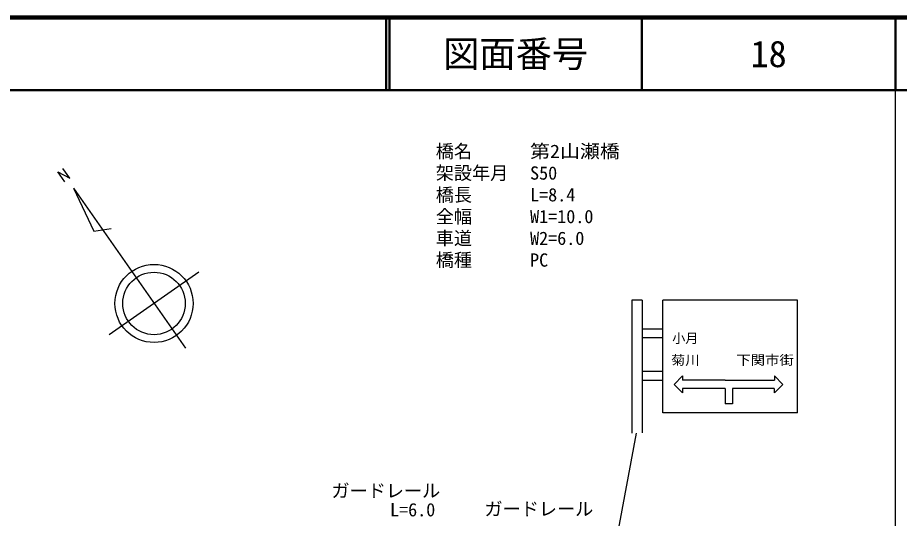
# Model space of a CAD drawing. Units: millimetres, scale not verified. Extents: x 40000 to 680000, y 20000 to 380000.
# Drawn here: x 457960 to 579523, y 310936 to 380000 of the extents above; entities that cross this region are included whole.
import ezdxf
from ezdxf.enums import TextEntityAlignment as Align

# ---------------------------------------------------------------- set-up
doc = ezdxf.new("R2010")
doc.units = ezdxf.units.MM
doc.header["$LTSCALE"] = 1000
for name, color, linetype, lineweight in [('M-BMK-SRVR', 3, 'Continuous', 25), ('M-STR-HTXT', 7, 'Continuous', 13), ('M-STR-STRC', 7, 'Continuous', 25), ('M-TTL', 2, 'Continuous', 140), ('M-TTL-BAND', 7, 'Continuous', 25), ('M-TTL-LINE', 7, 'Continuous', 50)]:
    doc.layers.add(name, color=color, linetype=linetype, lineweight=lineweight)
doc.layers.add('M-TTL-TXT', color=7, linetype='Continuous')
doc.styles.add('ＭＳ ゴシック', font='')
doc.styles.get('ＭＳ ゴシック').set_extended_font_data('MS Gothic')

msp = doc.modelspace()

# ---------------------------------------------------------------- linework, layer by layer
at = {"layer": 'M-BMK-SRVR'}
for p, q in [((464464, 357354), (463511, 358717)), ((463511, 358717), (465174, 357844)), ((465174, 357844), (464210, 359207)), ((465652, 356474), (468472, 350559)), ((465652, 356474), (481082, 334398)), ((468472, 350559), (470856, 350910)), ((482943, 344900), (470581, 336259))]:
    msp.add_line(p, q, dxfattribs=at)
for radius in [5387, 4309]:
    msp.add_circle((476762, 340580), radius, dxfattribs=at)
at = {"layer": 'M-STR-STRC'}
for p, q in [((542640, 341047), (542640, 322672)), ((544044, 341047), (542640, 341047)), ((544044, 341047), (544044, 322750)), ((546905, 325490), (546905, 341047)), ((565481, 341047), (546905, 341047)), ((565481, 325490), (565481, 341047)), ((546905, 337030), (544044, 337030)), ((544044, 335860), (546905, 335860)), ((546905, 331180), (544044, 331180)), ((544044, 330010), (546905, 330010)), ((548467, 329408), (549637, 330578)), ((549637, 330578), (549637, 330001)), ((555505, 330001), (549637, 330001)), ((555505, 330001), (562292, 330001)), ((562292, 330586), (562292, 330001)), ((563462, 329416), (562292, 330586)), ((549637, 328238), (548467, 329408)), ((555505, 328831), (549637, 328831)), ((549637, 328831), (549637, 328238)), ((555508, 328831), (555505, 326720)), ((556500, 328831), (556497, 326720)), ((562260, 328831), (556500, 328831)), ((562260, 328831), (562260, 328246)), ((562292, 328246), (563462, 329416)), ((556497, 326720), (555505, 326720)), ((565481, 325490), (546905, 325490)), ((531258, 258371), (543294, 322672))]:
    msp.add_line(p, q, dxfattribs=at)
at = {"layer": 'M-TTL'}
msp.add_line((680000, 380000), (40000, 380000), dxfattribs=at)
at = {"layer": 'M-TTL-BAND'}
msp.add_line((579000, 20000), (579000, 370000), dxfattribs=at)
at = {"layer": 'M-TTL-LINE'}
for p, q in [((508747, 380000), (508747, 370000)), ((509247, 380000), (509247, 370000)), ((543997, 380000), (543997, 370000)), ((579000, 380000), (579000, 370000)), ((40000, 370000), (680000, 370000))]:
    msp.add_line(p, q, dxfattribs=at)

# ---------------------------------------------------------------- texts
at = {"layer": 'M-STR-HTXT', "style": 'ＭＳ ゴシック'}
for s, p in [('橋名', (515609, 361569)), ('架設年月', (515609, 358569)), ('S50', (528609, 358569)), ('橋長', (515609, 355569)), ('L=8.4', (528609, 355569)), ('全幅', (515609, 352569)), ('W1=10.0', (528609, 352569)), ('車道', (515609, 349569)), ('W2=6.0', (528609, 349569)), ('橋種', (515609, 346569)), ('PC', (528609, 346569))]:
    msp.add_text(s, height=1833, dxfattribs=at).set_placement(p, align=Align.MIDDLE_LEFT)
at = {"layer": 'M-STR-HTXT', "style": 'ＭＳ ゴシック', "width": 1.1}
msp.add_text('第2山瀬橋', height=1833, dxfattribs=at).set_placement((528609, 361569), align=Align.MIDDLE_LEFT)
at = {"layer": 'M-STR-HTXT', "style": 'ＭＳ ゴシック'}
for p in [(508724, 314755), (529824, 312237)]:
    msp.add_text('ガードレール', height=1833, dxfattribs=at).set_placement(p, align=Align.MIDDLE_CENTER)
msp.add_text('L=6.0', height=1833, dxfattribs=at).set_placement((512420, 310665), align=Align.BOTTOM_CENTER)
at = {"layer": 'M-STR-STRC', "style": 'ＭＳ ゴシック'}
msp.add_text('小月', height=1320, dxfattribs=at).set_placement((550012, 334720), align=Align.BOTTOM_CENTER)
at = {"layer": 'M-STR-STRC', "style": 'ＭＳ ゴシック', "width": 1.1}
for s, p in [('菊川', (550012, 331720)), ('下関市街', (561012, 331720))]:
    msp.add_text(s, height=1320, dxfattribs=at).set_placement(p, align=Align.BOTTOM_CENTER)
at = {"layer": 'M-TTL-TXT', "style": 'ＭＳ ゴシック'}
for s, p in [('図面番号', (526622, 375000)), ('18', (561497, 375000))]:
    msp.add_text(s, height=3666, dxfattribs=at).set_placement(p, align=Align.MIDDLE_CENTER)

doc.saveas('drawing.dxf')
